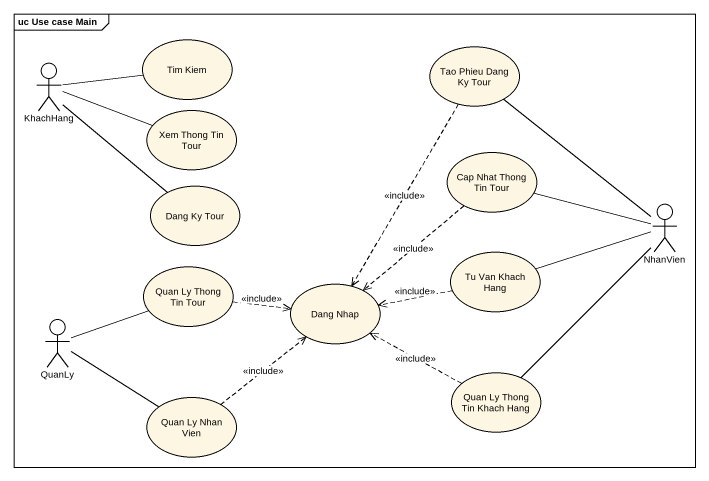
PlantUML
@startuml
mainframe uc Use case Main
actor KhachHang
usecase "Tim Kiem" as Tim_Kiem
usecase "Tao Phieu Dang Ky Tour" as Tao_Phieu_Dang_Ky_Tour
usecase "Xem Thong Tin Tour" as Xem_Thong_Tin_Tour
usecase "Cap Nhat Thong Tin Tour" as Cap_Nhat_Thong_Tin_Tour
usecase "Dang Ky Tour" as Dang_Ky_Tour
actor NhanVien
usecase "Tu Van Khach Hang" as Tu_Van_Khach_Hang
usecase "Quan Ly Thong Tin Tour" as Quan_Ly_Thong_Tin_Tour
usecase "Dang Nhap" as Dang_Nhap
actor QuanLy
usecase "Quan Ly Thong Tin Khach Hang" as Quan_Ly_Thong_Tin_Khach_Hang
usecase "Quan Ly Nhan Vien" as Quan_Ly_Nhan_Vien
KhachHang -right- Tim_Kiem
KhachHang -right- Xem_Thong_Tin_Tour
KhachHang -- Dang_Ky_Tour
Tao_Phieu_Dang_Ky_Tour ..> Dang_Nhap : <<include>>
Cap_Nhat_Thong_Tin_Tour ..> Dang_Nhap : <<include>>
NhanVien -up- Tao_Phieu_Dang_Ky_Tour
NhanVien -left- Cap_Nhat_Thong_Tin_Tour
NhanVien -left- Tu_Van_Khach_Hang
NhanVien -- Quan_Ly_Thong_Tin_Khach_Hang
Tu_Van_Khach_Hang .left.> Dang_Nhap : <<include>>
Quan_Ly_Thong_Tin_Tour .right.> Dang_Nhap : <<include>>
QuanLy -right- Quan_Ly_Thong_Tin_Tour
QuanLy -right- Quan_Ly_Nhan_Vien
Quan_Ly_Thong_Tin_Khach_Hang .left.> Dang_Nhap : <<include>>
Quan_Ly_Nhan_Vien .up.> Dang_Nhap : <<include>>
@enduml
